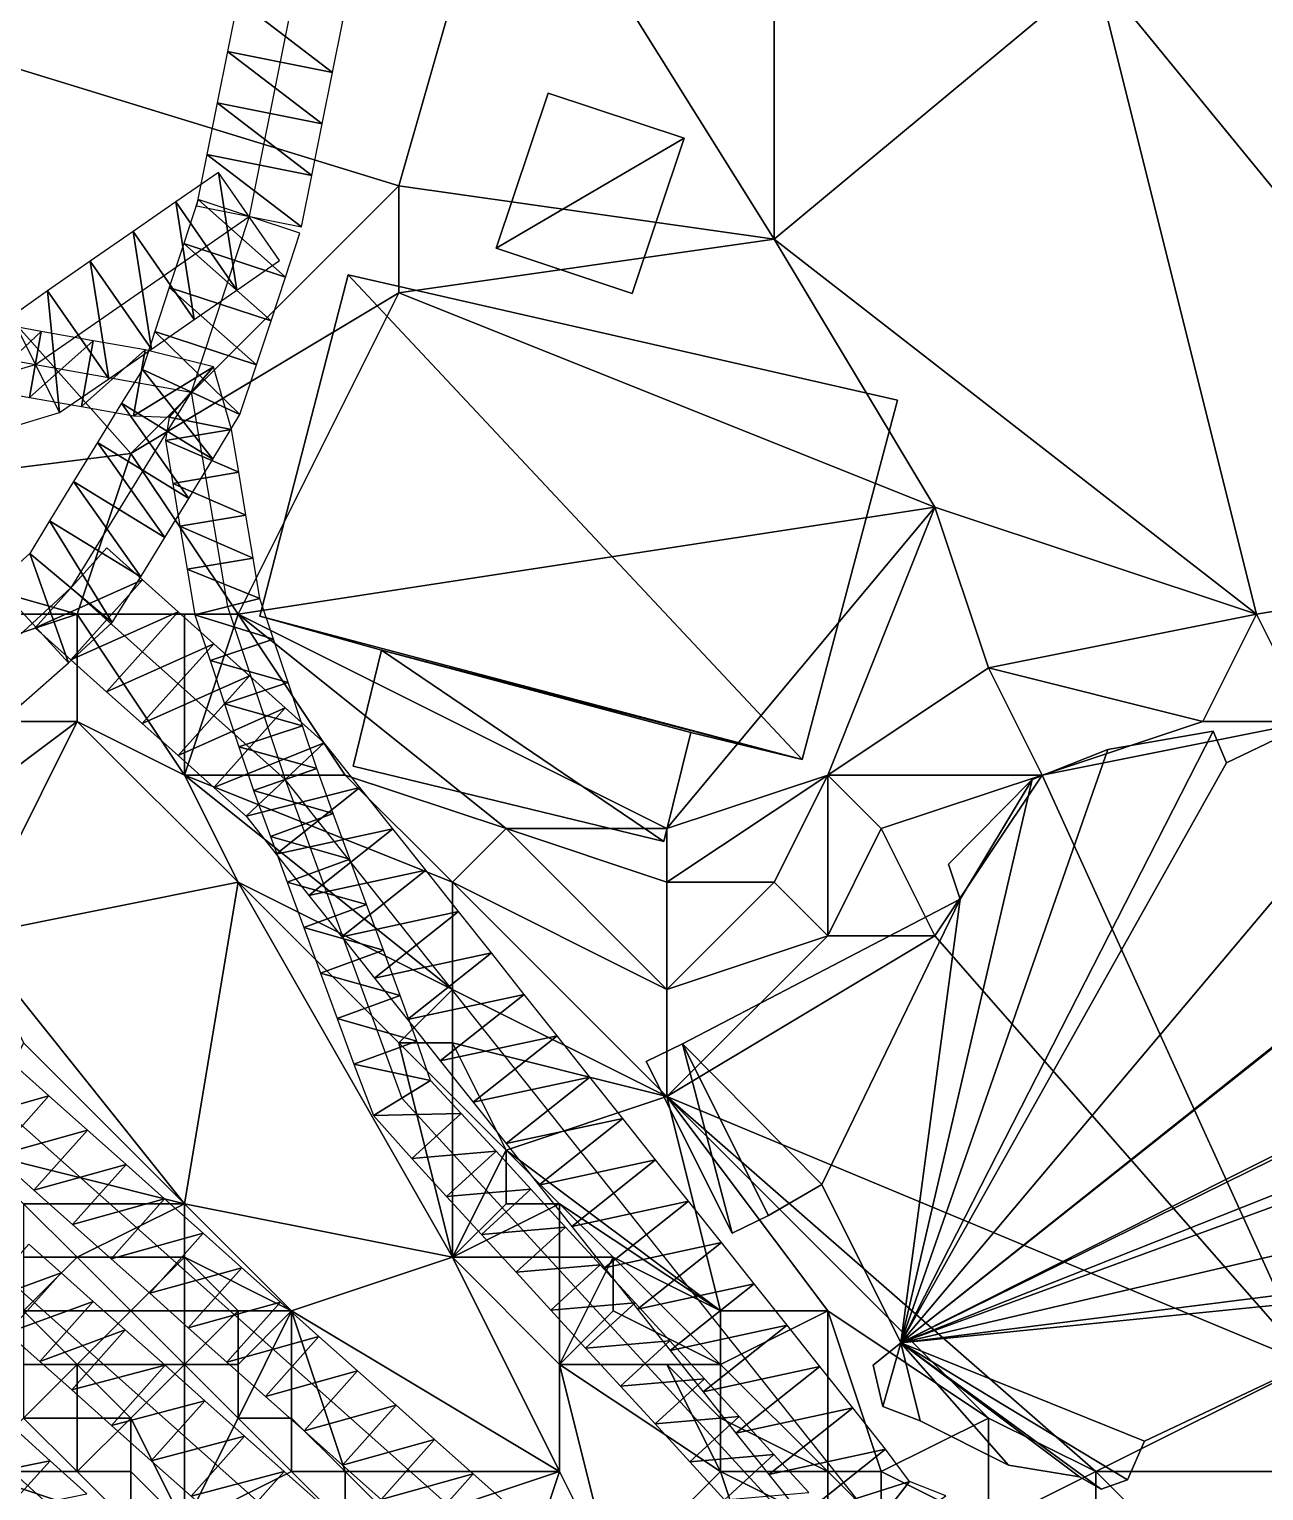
# Model space of a CAD drawing. Header units: metres. Extents: x -1103 to 901, y -902 to 905.
# Drawn here: x 450.2 to 496.3, y 91.3 to 145.8 of the extents above; entities that cross this region are included whole.
import ezdxf

# ---------------------------------------------------------------- set-up
doc = ezdxf.new("R2010")
doc.units = ezdxf.units.M
for name, color, linetype in [('OSM_BUILDING_FOOTPRINTS', 7, 'CONTINUOUS'), ('OSM_BUILDING_ROOFS', 1, 'CONTINUOUS'), ('OSM_BUILDING_WALLS', 8, 'CONTINUOUS'), ('OSM_PATH_AXES', 30, 'CONTINUOUS'), ('OSM_PATH_SURFACE', 30, 'CONTINUOUS'), ('OSM_ROAD_AXES', 2, 'CONTINUOUS'), ('OSM_ROAD_SURFACE', 9, 'CONTINUOUS'), ('OSM_TERRAIN', 3, 'CONTINUOUS'), ('OSM_WATER_SURFACE', 5, 'CONTINUOUS')]:
    doc.layers.add(name, color=color, linetype=linetype)

msp = doc.modelspace()

# ---------------------------------------------------------------- linework, layer by layer
at = {"layer": 'OSM_BUILDING_FOOTPRINTS'}
for points in [[(469.574, 143.455, 14.957), (474.648, 141.774, 14.957), (472.702, 135.979, 14.957), (467.629, 137.671, 14.957), (469.574, 143.455, 14.957)], [(482.607, 131.998, 13.656), (479.047, 118.583, 13.656), (474.891, 119.59, 13.656), (473.885, 115.52, 13.656), (462.29, 118.329, 13.656), (463.351, 122.664, 13.656), (458.819, 123.936, 13.656), (462.113, 136.676, 13.656), (482.607, 131.998, 13.656)]]:
    msp.add_polyline3d(points, close=True, dxfattribs=at)
msp.add_polyline3d([(504.15, 98.953, 11.289), (491.825, 93.137, 11.289), (491.184, 91.688, 11.289), (490.2, 91.345, 11.289), (489.393, 91.81, 11.289), (486.751, 92.241, 11.289), (483.446, 93.889, 11.289), (482.054, 94.431, 11.289), (481.7, 95.968, 11.289), (482.728, 96.808, 11.289), (479.788, 102.714, 11.289), (477.787, 101.564, 11.289), (476.438, 100.9, 11.289), (473.233, 107.303, 11.289), (474.581, 107.967, 11.289), (474.581, 107.967, 11.289), (484.95, 113.364, 11.289), (484.508, 114.668, 11.289), (487.636, 117.831, 11.289), (490.455, 118.948, 11.289), (494.39, 119.634, 11.289), (494.887, 118.451, 11.289), (505.057, 123.339, 11.289)], dxfattribs=at)
at = {"layer": 'OSM_BUILDING_ROOFS'}
for points in [[(474.648, 141.774, 24.957), (469.574, 143.455, 24.957), (467.629, 137.671, 24.957)], [(474.648, 141.774, 24.957), (467.629, 137.671, 24.957), (472.702, 135.979, 24.957)], [(479.047, 118.583, 23.656), (462.113, 136.676, 23.656), (458.819, 123.936, 23.656)], [(479.047, 118.583, 23.656), (482.607, 131.998, 23.656), (462.113, 136.676, 23.656)], [(479.047, 118.583, 23.656), (458.819, 123.936, 23.656), (463.351, 122.664, 23.656)], [(482.728, 96.808, 21.289), (508.273, 117.145, 21.289), (505.057, 123.339, 21.289)], [(482.728, 96.808, 21.289), (505.057, 123.339, 21.289), (494.887, 118.451, 21.289)], [(463.351, 122.664, 23.656), (462.29, 118.329, 23.656), (473.885, 115.52, 23.656)], [(463.351, 122.664, 23.656), (473.885, 115.52, 23.656), (474.891, 119.59, 23.656)], [(463.351, 122.664, 23.656), (474.891, 119.59, 23.656), (479.047, 118.583, 23.656)], [(482.728, 96.808, 21.289), (494.887, 118.451, 21.289), (494.39, 119.634, 21.289)], [(482.728, 96.808, 21.289), (494.39, 119.634, 21.289), (490.455, 118.948, 21.289)], [(482.728, 96.808, 21.289), (490.455, 118.948, 21.289), (487.636, 117.831, 21.289)], [(484.95, 113.364, 21.289), (482.728, 96.808, 21.289), (487.636, 117.831, 21.289)], [(487.636, 117.831, 21.289), (484.508, 114.668, 21.289), (484.95, 113.364, 21.289)], [(482.728, 96.808, 21.289), (507.831, 116.714, 21.289), (508.273, 117.145, 21.289)], [(482.728, 96.808, 21.289), (510.749, 110.886, 21.289), (507.831, 116.714, 21.289)], [(484.95, 113.364, 21.289), (474.581, 107.967, 21.289), (479.788, 102.714, 21.289)], [(484.95, 113.364, 21.289), (479.788, 102.714, 21.289), (482.728, 96.808, 21.289)], [(482.728, 96.808, 21.289), (510.395, 110.444, 21.289), (510.749, 110.886, 21.289)], [(482.728, 96.808, 21.289), (511.435, 108.199, 21.289), (510.395, 110.444, 21.289)], [(482.728, 96.808, 21.289), (506.427, 105.478, 21.289), (511.435, 108.199, 21.289)], [(474.581, 107.967, 21.289), (473.233, 107.303, 21.289), (476.438, 100.9, 21.289)], [(474.581, 107.967, 21.289), (476.438, 100.9, 21.289), (477.787, 101.564, 21.289)], [(474.581, 107.967, 21.289), (477.787, 101.564, 21.289), (479.788, 102.714, 21.289)], [(482.728, 96.808, 21.289), (506.958, 102.47, 21.289), (506.427, 105.478, 21.289)], [(482.728, 96.808, 21.289), (505.211, 99.639, 21.289), (506.958, 102.47, 21.289)], [(482.728, 96.808, 21.289), (504.15, 98.953, 21.289), (505.211, 99.639, 21.289)], [(482.728, 96.808, 21.289), (491.825, 93.137, 21.289), (504.15, 98.953, 21.289)], [(482.728, 96.808, 21.289), (481.7, 95.968, 21.289), (482.054, 94.431, 21.289)], [(482.728, 96.808, 21.289), (482.054, 94.431, 21.289), (483.446, 93.889, 21.289)], [(482.728, 96.808, 21.289), (483.446, 93.889, 21.289), (486.751, 92.241, 21.289)], [(482.728, 96.808, 21.289), (486.751, 92.241, 21.289), (489.393, 91.81, 21.289)], [(482.728, 96.808, 21.289), (489.393, 91.81, 21.289), (490.2, 91.345, 21.289)], [(482.728, 96.808, 21.289), (490.2, 91.345, 21.289), (491.184, 91.688, 21.289)], [(482.728, 96.808, 21.289), (491.184, 91.688, 21.289), (491.825, 93.137, 21.289)]]:
    msp.add_3dface(points, dxfattribs=at)
at = {"layer": 'OSM_BUILDING_WALLS'}
for points in [[(469.574, 143.455, 14.957), (467.629, 137.671, 14.957), (467.629, 137.671, 24.957)], [(469.574, 143.455, 14.957), (467.629, 137.671, 24.957), (469.574, 143.455, 24.957)], [(474.648, 141.774, 14.957), (469.574, 143.455, 14.957), (469.574, 143.455, 24.957)], [(474.648, 141.774, 14.957), (469.574, 143.455, 24.957), (474.648, 141.774, 24.957)], [(472.702, 135.979, 14.957), (474.648, 141.774, 14.957), (474.648, 141.774, 24.957)], [(472.702, 135.979, 14.957), (474.648, 141.774, 24.957), (472.702, 135.979, 24.957)], [(467.629, 137.671, 14.957), (472.702, 135.979, 14.957), (472.702, 135.979, 24.957)], [(467.629, 137.671, 14.957), (472.702, 135.979, 24.957), (467.629, 137.671, 24.957)], [(462.113, 136.676, 13.656), (458.819, 123.936, 13.656), (458.819, 123.936, 23.656)], [(462.113, 136.676, 13.656), (458.819, 123.936, 23.656), (462.113, 136.676, 23.656)], [(482.607, 131.998, 13.656), (462.113, 136.676, 13.656), (462.113, 136.676, 23.656)], [(482.607, 131.998, 13.656), (462.113, 136.676, 23.656), (482.607, 131.998, 23.656)], [(479.047, 118.583, 13.656), (482.607, 131.998, 13.656), (482.607, 131.998, 23.656)], [(479.047, 118.583, 13.656), (482.607, 131.998, 23.656), (479.047, 118.583, 23.656)], [(458.819, 123.936, 13.656), (463.351, 122.664, 13.656), (463.351, 122.664, 23.656)], [(458.819, 123.936, 13.656), (463.351, 122.664, 23.656), (458.819, 123.936, 23.656)], [(505.057, 123.339, 11.289), (494.887, 118.451, 11.289), (494.887, 118.451, 21.289)], [(505.057, 123.339, 11.289), (494.887, 118.451, 21.289), (505.057, 123.339, 21.289)], [(463.351, 122.664, 13.656), (462.29, 118.329, 13.656), (462.29, 118.329, 23.656)], [(463.351, 122.664, 13.656), (462.29, 118.329, 23.656), (463.351, 122.664, 23.656)], [(473.885, 115.52, 13.656), (474.891, 119.59, 13.656), (474.891, 119.59, 23.656)], [(473.885, 115.52, 13.656), (474.891, 119.59, 23.656), (473.885, 115.52, 23.656)], [(474.891, 119.59, 13.656), (479.047, 118.583, 13.656), (479.047, 118.583, 23.656)], [(474.891, 119.59, 13.656), (479.047, 118.583, 23.656), (474.891, 119.59, 23.656)], [(494.39, 119.634, 11.289), (490.455, 118.948, 11.289), (490.455, 118.948, 21.289)], [(494.39, 119.634, 11.289), (490.455, 118.948, 21.289), (494.39, 119.634, 21.289)], [(494.887, 118.451, 11.289), (494.39, 119.634, 11.289), (494.39, 119.634, 21.289)], [(494.887, 118.451, 11.289), (494.39, 119.634, 21.289), (494.887, 118.451, 21.289)], [(490.455, 118.948, 11.289), (487.636, 117.831, 11.289), (487.636, 117.831, 21.289)], [(490.455, 118.948, 11.289), (487.636, 117.831, 21.289), (490.455, 118.948, 21.289)], [(462.29, 118.329, 13.656), (473.885, 115.52, 13.656), (473.885, 115.52, 23.656)], [(462.29, 118.329, 13.656), (473.885, 115.52, 23.656), (462.29, 118.329, 23.656)], [(487.636, 117.831, 11.289), (484.508, 114.668, 11.289), (484.508, 114.668, 21.289)], [(487.636, 117.831, 11.289), (484.508, 114.668, 21.289), (487.636, 117.831, 21.289)], [(484.508, 114.668, 11.289), (484.95, 113.364, 11.289), (484.95, 113.364, 21.289)], [(484.508, 114.668, 11.289), (484.95, 113.364, 21.289), (484.508, 114.668, 21.289)], [(484.95, 113.364, 11.289), (474.581, 107.967, 11.289), (474.581, 107.967, 21.289)], [(484.95, 113.364, 11.289), (474.581, 107.967, 21.289), (484.95, 113.364, 21.289)], [(474.581, 107.967, 11.289), (473.233, 107.303, 11.289), (473.233, 107.303, 21.289)], [(474.581, 107.967, 11.289), (473.233, 107.303, 21.289), (474.581, 107.967, 21.289)], [(473.233, 107.303, 11.289), (476.438, 100.9, 11.289), (476.438, 100.9, 21.289)], [(473.233, 107.303, 11.289), (476.438, 100.9, 21.289), (473.233, 107.303, 21.289)], [(477.787, 101.564, 11.289), (479.788, 102.714, 11.289), (479.788, 102.714, 21.289)], [(477.787, 101.564, 11.289), (479.788, 102.714, 21.289), (477.787, 101.564, 21.289)], [(479.788, 102.714, 11.289), (482.728, 96.808, 11.289), (482.728, 96.808, 21.289)], [(479.788, 102.714, 11.289), (482.728, 96.808, 21.289), (479.788, 102.714, 21.289)], [(476.438, 100.9, 11.289), (477.787, 101.564, 11.289), (477.787, 101.564, 21.289)], [(476.438, 100.9, 11.289), (477.787, 101.564, 21.289), (476.438, 100.9, 21.289)], [(491.825, 93.137, 11.289), (504.15, 98.953, 11.289), (504.15, 98.953, 21.289)], [(491.825, 93.137, 11.289), (504.15, 98.953, 21.289), (491.825, 93.137, 21.289)], [(482.728, 96.808, 11.289), (481.7, 95.968, 11.289), (481.7, 95.968, 21.289)], [(482.728, 96.808, 11.289), (481.7, 95.968, 21.289), (482.728, 96.808, 21.289)], [(481.7, 95.968, 11.289), (482.054, 94.431, 11.289), (482.054, 94.431, 21.289)], [(481.7, 95.968, 11.289), (482.054, 94.431, 21.289), (481.7, 95.968, 21.289)], [(482.054, 94.431, 11.289), (483.446, 93.889, 11.289), (483.446, 93.889, 21.289)], [(482.054, 94.431, 11.289), (483.446, 93.889, 21.289), (482.054, 94.431, 21.289)], [(483.446, 93.889, 11.289), (486.751, 92.241, 11.289), (486.751, 92.241, 21.289)], [(483.446, 93.889, 11.289), (486.751, 92.241, 21.289), (483.446, 93.889, 21.289)], [(491.184, 91.688, 11.289), (491.825, 93.137, 11.289), (491.825, 93.137, 21.289)], [(491.184, 91.688, 11.289), (491.825, 93.137, 21.289), (491.184, 91.688, 21.289)], [(486.751, 92.241, 11.289), (489.393, 91.81, 11.289), (489.393, 91.81, 21.289)], [(486.751, 92.241, 11.289), (489.393, 91.81, 21.289), (486.751, 92.241, 21.289)], [(489.393, 91.81, 11.289), (490.2, 91.345, 11.289), (490.2, 91.345, 21.289)], [(489.393, 91.81, 11.289), (490.2, 91.345, 21.289), (489.393, 91.81, 21.289)], [(490.2, 91.345, 11.289), (491.184, 91.688, 11.289), (491.184, 91.688, 21.289)], [(490.2, 91.345, 11.289), (491.184, 91.688, 21.289), (490.2, 91.345, 21.289)]]:
    msp.add_3dface(points, dxfattribs=at)
at = {"layer": 'OSM_PATH_AXES'}
for points in [[(127.826, 210.906, 16.029), (196.458, 197.69, 10.186), (236.064, 190.446, 11.754), (275.194, 178.602, 14.999), (341.749, 159.447, 17.343), (437.552, 135.659, 16.351), (450.44, 133.325, 16.804), (456.254, 132.297, 16.859), (457.603, 124.29, 16.486), (459.758, 117.832, 15.625), (464.113, 105.943, 14.013), (483.557, 84.721, 11.881), (528.866, 43.072, 8.921), (572.273, 5.394, 9.598), (605.522, -30.471, 8.562)], [(511.091, 33.816, 6.727), (492.123, 51.4, 7.801), (472.459, 69.67, 9.647), (454.242, 87.773, 10.512), (441.973, 98.888, 11.307), (430.112, 107.724, 12.755), (415.289, 117.146, 13.692), (394.53, 126.126, 13.867), (368.432, 133.492, 13.798), (339.825, 141.443, 15.191), (315.739, 147.327, 15.371), (280.754, 155.577, 14.515), (248.577, 163.971, 13.571), (222.059, 170.828, 9.573), (205.235, 175.097, 8.464), (188.179, 179.288, 8.955), (143.257, 186.653, 12.843), (122.354, 186.952, 13.89)]]:
    msp.add_polyline3d(points, dxfattribs=at)
at = {"layer": 'OSM_PATH_SURFACE'}
for points in [[(448.376, 132.429, 16.762), (450.66, 134.556, 16.915), (448.822, 134.889, 16.875)], [(448.376, 132.429, 16.762), (450.22, 132.095, 16.827), (450.66, 134.556, 16.915)], [(450.22, 132.095, 16.827), (452.596, 134.213, 16.926), (450.66, 134.556, 16.915)], [(450.22, 132.095, 16.827), (452.161, 131.752, 16.896), (452.596, 134.213, 16.926)], [(452.161, 131.752, 16.896), (454.534, 133.871, 16.937), (452.596, 134.213, 16.926)], [(452.161, 131.752, 16.896), (454.099, 131.409, 16.917), (454.534, 133.871, 16.937)], [(454.099, 131.409, 16.917), (457.081, 133.235, 16.951), (454.534, 133.871, 16.937)], [(454.099, 131.409, 16.917), (455.428, 131.359, 16.921), (457.081, 133.235, 16.951)], [(455.428, 131.359, 16.921), (457.757, 130.903, 16.781), (457.081, 133.235, 16.951)], [(455.428, 131.359, 16.921), (455.292, 130.488, 16.869), (457.757, 130.903, 16.781)], [(455.292, 130.488, 16.869), (458.026, 129.302, 16.72), (457.757, 130.903, 16.781)], [(455.292, 130.488, 16.869), (455.561, 128.886, 16.808), (458.026, 129.302, 16.72)], [(455.561, 128.886, 16.808), (458.296, 127.7, 16.659), (458.026, 129.302, 16.72)], [(455.561, 128.886, 16.808), (455.831, 127.285, 16.748), (458.296, 127.7, 16.659)], [(455.831, 127.285, 16.748), (458.566, 126.099, 16.599), (458.296, 127.7, 16.659)], [(455.831, 127.285, 16.748), (456.101, 125.684, 16.627), (458.566, 126.099, 16.599)], [(456.101, 125.684, 16.627), (458.815, 124.595, 16.565), (458.566, 126.099, 16.599)], [(456.101, 125.684, 16.627), (456.391, 123.985, 16.21), (458.815, 124.595, 16.565)], [(456.391, 123.985, 16.21), (459.328, 123.071, 16.55), (458.815, 124.595, 16.565)], [(456.391, 123.985, 16.21), (456.956, 122.28, 16.274), (459.328, 123.071, 16.55)], [(456.956, 122.28, 16.274), (459.866, 121.457, 16.188), (459.328, 123.071, 16.55)], [(456.956, 122.28, 16.274), (457.495, 120.665, 16.171), (459.866, 121.457, 16.188)], [(457.495, 120.665, 16.171), (460.405, 119.842, 15.905), (459.866, 121.457, 16.188)], [(457.495, 120.665, 16.171), (458.034, 119.05, 15.939), (460.405, 119.842, 15.905)], [(458.034, 119.05, 15.939), (460.938, 118.245, 15.676), (460.405, 119.842, 15.905)], [(458.034, 119.05, 15.939), (458.579, 117.418, 15.754), (460.938, 118.245, 15.676)], [(458.579, 117.418, 15.754), (461.554, 116.563, 15.55), (460.938, 118.245, 15.676)], [(458.579, 117.418, 15.754), (459.207, 115.703, 15.536), (461.554, 116.563, 15.55)], [(459.207, 115.703, 15.536), (462.176, 114.865, 15.372), (461.554, 116.563, 15.55)], [(459.207, 115.703, 15.536), (459.829, 114.005, 15.218), (462.176, 114.865, 15.372)], [(459.829, 114.005, 15.218), (462.799, 113.167, 15.108), (462.176, 114.865, 15.372)], [(459.829, 114.005, 15.218), (460.451, 112.307, 14.917), (462.799, 113.167, 15.108)], [(460.451, 112.307, 14.917), (463.421, 111.468, 14.81), (462.799, 113.167, 15.108)], [(460.451, 112.307, 14.917), (461.073, 110.608, 14.691), (463.421, 111.468, 14.81)], [(461.073, 110.608, 14.691), (464.043, 109.77, 14.56), (463.421, 111.468, 14.81)], [(461.073, 110.608, 14.691), (461.695, 108.91, 14.491), (464.043, 109.77, 14.56)], [(461.695, 108.91, 14.491), (464.665, 108.071, 14.405), (464.043, 109.77, 14.56)], [(461.695, 108.91, 14.491), (462.318, 107.212, 14.29), (464.665, 108.071, 14.405)], [(462.318, 107.212, 14.29), (465.178, 106.599, 14.1), (464.665, 108.071, 14.405)], [(462.318, 107.212, 14.29), (463.049, 105.287, 14.063), (465.178, 106.599, 14.1)], [(463.049, 105.287, 14.063), (466.331, 105.373, 14.004), (465.178, 106.599, 14.1)], [(463.049, 105.287, 14.063), (464.488, 103.684, 13.843), (466.331, 105.373, 14.004)], [(464.488, 103.684, 13.843), (467.628, 103.958, 14.163), (466.331, 105.373, 14.004)], [(464.488, 103.684, 13.843), (465.784, 102.269, 13.638), (467.628, 103.958, 14.163)], [(465.784, 102.269, 13.638), (468.924, 102.543, 13.99), (467.628, 103.958, 14.163)], [(465.784, 102.269, 13.638), (467.08, 100.854, 13.536), (468.924, 102.543, 13.99)], [(467.08, 100.854, 13.536), (470.22, 101.128, 13.827), (468.924, 102.543, 13.99)], [(467.08, 100.854, 13.536), (468.377, 99.439, 13.349), (470.22, 101.128, 13.827)], [(468.377, 99.439, 13.349), (471.516, 99.713, 13.693), (470.22, 101.128, 13.827)], [(468.377, 99.439, 13.349), (469.673, 98.025, 13.201), (471.516, 99.713, 13.693)], [(469.673, 98.025, 13.201), (472.812, 98.299, 13.422), (471.516, 99.713, 13.693)], [(469.673, 98.025, 13.201), (470.969, 96.61, 13.052), (472.812, 98.299, 13.422)], [(470.969, 96.61, 13.052), (474.109, 96.884, 13.256), (472.812, 98.299, 13.422)], [(470.969, 96.61, 13.052), (472.265, 95.195, 12.905), (474.109, 96.884, 13.256)], [(472.265, 95.195, 12.905), (475.405, 95.469, 13.059), (474.109, 96.884, 13.256)], [(472.265, 95.195, 12.905), (473.562, 93.78, 12.792), (475.405, 95.469, 13.059)], [(473.562, 93.78, 12.792), (476.701, 94.054, 12.851), (475.405, 95.469, 13.059)], [(473.562, 93.78, 12.792), (474.858, 92.365, 12.626), (476.701, 94.054, 12.851)], [(474.858, 92.365, 12.626), (477.997, 92.639, 12.767), (476.701, 94.054, 12.851)], [(450.992, 92.405, 10.764), (449.628, 93.639, 10.841), (447.95, 91.787, 10.751)], [(450.992, 92.405, 10.764), (447.95, 91.787, 10.751), (449.313, 90.552, 10.72)], [(452.355, 91.17, 10.7), (450.992, 92.405, 10.764), (449.313, 90.552, 10.72)], [(474.858, 92.365, 12.626), (476.154, 90.95, 12.492), (477.997, 92.639, 12.767)], [(476.154, 90.95, 12.492), (479.294, 91.224, 12.604), (477.997, 92.639, 12.767)]]:
    msp.add_3dface(points, dxfattribs=at)
at = {"layer": 'OSM_ROAD_AXES'}
for points in [[(488.743, 252.397, 13.589), (485.017, 246.702, 14.032), (481.978, 240.951, 14.136), (479.037, 233.11, 14.324), (476.638, 225.27, 14.648), (474.417, 215.925, 14.988), (469.962, 196.483, 15.008), (458.41, 138.855, 16.919)], [(114.075, 197.646, 15.56), (161.506, 194.251, 12.963), (196.492, 187.483, 9.365), (231.178, 179.531, 11.004), (286.624, 165.099, 14.96), (324.273, 155.82, 16.359), (368.598, 143.887, 14.654), (401.804, 135.493, 14.449), (418.705, 127.099, 14.868), (434.423, 118.263, 14.428), (448.506, 106.187, 13.141), (483.048, 75.409, 10.878), (513.578, 48.016, 8.62), (538.482, 24.305, 7.633), (556.721, 5.018, 7.979), (575.843, -14.269, 9.288), (585.537, -24.753, 9.553)], [(508.549, 46.213, 8.047), (487.635, 65.213, 9.648), (467.628, 82.963, 10.817), (452.794, 96.167, 11.649), (446.803, 101.509, 12.091), (425.448, 117.345, 14.035), (395.879, 131.921, 14.143), (375.452, 137.373, 14.133), (314.977, 153, 15.7), (267.014, 164.712, 14.81), (232.472, 174.212, 11.128), (204.682, 181.279, 8.892), (189.561, 185.238, 9.411), (153.614, 190.966, 13.006), (140.129, 192.249, 14.001), (99.285, 192.946, 15.816)], [(458.41, 138.855, 16.919), (456.254, 132.297, 16.859), (451.767, 124.987, 16.333), (448.87, 122.333, 15.947), (444.88, 121.304, 15.676), (440.646, 121.824, 15.399), (435.462, 124.987, 15.476), (427.084, 131.39, 15.558)], [(427.084, 131.39, 15.558), (436.634, 131.456, 16.145), (443.244, 131.689, 16.437), (446.063, 132.054, 16.57), (450.44, 133.325, 16.804), (458.41, 138.855, 16.919)], [(630.362, 98.466, 12.058), (616.887, 93.135, 12.044), (610.376, 87.672, 12.002), (582.996, 48.955, 11.811), (565.752, 31.548, 10.65), (560.534, 31.405, 10.368), (554.024, 33.992, 10.116), (498.899, 83.858, 12.588), (490.72, 86.103, 12.413), (481.821, 90.051, 12.59), (459.758, 117.832, 15.625), (451.767, 124.987, 16.333)]]:
    msp.add_polyline3d(points, dxfattribs=at)
at = {"layer": 'OSM_ROAD_SURFACE'}
for points in [[(457.989, 146.932, 16.852), (457.604, 145.011, 16.904), (461.526, 144.224, 16.912)], [(457.989, 146.932, 16.852), (461.526, 144.224, 16.912), (461.911, 146.145, 16.86)], [(457.604, 145.011, 16.904), (457.219, 143.09, 16.956), (461.141, 142.304, 16.965)], [(457.604, 145.011, 16.904), (461.141, 142.304, 16.965), (461.526, 144.224, 16.912)], [(457.219, 143.09, 16.956), (456.834, 141.169, 16.974), (460.756, 140.383, 16.996)], [(457.219, 143.09, 16.956), (460.756, 140.383, 16.996), (461.141, 142.304, 16.965)], [(456.834, 141.169, 16.974), (456.449, 139.248, 16.958), (460.371, 138.462, 16.98)], [(456.834, 141.169, 16.974), (460.371, 138.462, 16.98), (460.756, 140.383, 16.996)], [(457.956, 136.106, 16.947), (457.27, 140.498, 16.972), (455.676, 139.392, 16.954)], [(457.956, 136.106, 16.947), (459.55, 137.212, 16.966), (457.27, 140.498, 16.972)], [(456.362, 135, 16.928), (455.676, 139.392, 16.954), (454.082, 138.286, 16.935)], [(456.362, 135, 16.928), (457.956, 136.106, 16.947), (455.676, 139.392, 16.954)], [(456.51, 139.479, 16.96), (455.971, 137.84, 16.945), (459.771, 136.591, 16.963)], [(456.51, 139.479, 16.96), (459.771, 136.591, 16.963), (460.31, 138.23, 16.978)], [(454.768, 133.894, 16.909), (454.082, 138.286, 16.935), (452.488, 137.18, 16.916)], [(454.768, 133.894, 16.909), (456.362, 135, 16.928), (454.082, 138.286, 16.935)], [(455.971, 137.84, 16.945), (455.432, 136.2, 16.93), (459.232, 134.951, 16.924)], [(455.971, 137.84, 16.945), (459.232, 134.951, 16.924), (459.771, 136.591, 16.963)], [(453.174, 132.788, 16.89), (452.488, 137.18, 16.916), (450.894, 136.074, 16.897)], [(453.174, 132.788, 16.89), (454.768, 133.894, 16.909), (452.488, 137.18, 16.916)], [(451.336, 131.537, 16.823), (450.894, 136.074, 16.897), (449.544, 135.113, 16.881)], [(451.336, 131.537, 16.823), (453.174, 132.788, 16.89), (450.894, 136.074, 16.897)], [(455.432, 136.2, 16.93), (454.893, 134.561, 16.915), (458.693, 133.312, 16.817)], [(455.432, 136.2, 16.93), (458.693, 133.312, 16.817), (459.232, 134.951, 16.924)], [(449.539, 130.981, 16.726), (451.336, 131.537, 16.823), (449.544, 135.113, 16.881)], [(454.893, 134.561, 16.915), (454.44, 133.137, 16.902), (458.069, 131.456, 16.755)], [(454.893, 134.561, 16.915), (458.069, 131.456, 16.755), (458.693, 133.312, 16.817)], [(454.44, 133.137, 16.902), (453.652, 131.881, 16.888), (457.061, 129.788, 16.745)], [(454.44, 133.137, 16.902), (457.061, 129.788, 16.745), (458.069, 131.456, 16.755)], [(453.652, 131.881, 16.888), (452.755, 130.419, 16.84), (456.164, 128.326, 16.736)], [(453.652, 131.881, 16.888), (456.164, 128.326, 16.736), (457.061, 129.788, 16.745)], [(452.755, 130.419, 16.84), (451.857, 128.957, 16.713), (455.266, 126.864, 16.664)], [(452.755, 130.419, 16.84), (455.266, 126.864, 16.664), (456.164, 128.326, 16.736)], [(451.857, 128.957, 16.713), (450.96, 127.495, 16.559), (454.369, 125.402, 16.511)], [(451.857, 128.957, 16.713), (454.369, 125.402, 16.511), (455.266, 126.864, 16.664)], [(450.96, 127.495, 16.559), (450.236, 126.274, 16.433), (453.297, 123.7, 16.231)], [(450.96, 127.495, 16.559), (453.297, 123.7, 16.231), (454.369, 125.402, 16.511)], [(450.236, 126.274, 16.433), (448.967, 125.134, 16.292), (451.67, 122.185, 16.084)], [(450.236, 126.274, 16.433), (451.67, 122.185, 16.084), (453.297, 123.7, 16.231)], [(454.433, 125.284, 16.504), (453.101, 126.477, 16.554), (450.432, 123.497, 16.189)], [(448.967, 125.134, 16.292), (449.901, 120.619, 15.833), (451.67, 122.185, 16.084)], [(454.433, 125.284, 16.504), (450.432, 123.497, 16.189), (451.764, 122.304, 16.101)], [(455.765, 124.092, 16.454), (454.433, 125.284, 16.504), (451.764, 122.304, 16.101)], [(455.765, 124.092, 16.454), (451.764, 122.304, 16.101), (453.096, 121.112, 16.049)], [(457.097, 122.899, 16.295), (455.765, 124.092, 16.454), (453.096, 121.112, 16.049)], [(457.097, 122.899, 16.295), (453.096, 121.112, 16.049), (454.428, 119.919, 16.005)], [(458.429, 121.707, 16.218), (457.097, 122.899, 16.295), (454.428, 119.919, 16.005)], [(458.429, 121.707, 16.218), (454.428, 119.919, 16.005), (455.76, 118.727, 15.931)], [(459.76, 120.514, 15.994), (458.429, 121.707, 16.218), (455.76, 118.727, 15.931)], [(459.76, 120.514, 15.994), (455.76, 118.727, 15.931), (457.092, 117.534, 15.809)], [(461.219, 119.197, 15.754), (459.76, 120.514, 15.994), (457.092, 117.534, 15.809)], [(461.219, 119.197, 15.754), (457.092, 117.534, 15.809), (458.297, 116.466, 15.633)], [(462.55, 117.532, 15.531), (461.219, 119.197, 15.754), (458.297, 116.466, 15.633)], [(462.55, 117.532, 15.531), (458.297, 116.466, 15.633), (459.418, 115.044, 15.391)], [(463.776, 115.989, 15.371), (462.55, 117.532, 15.531), (459.418, 115.044, 15.391)], [(463.776, 115.989, 15.371), (459.418, 115.044, 15.391), (460.644, 113.501, 15.111)], [(465.002, 114.445, 15.238), (463.776, 115.989, 15.371), (460.644, 113.501, 15.111)], [(465.002, 114.445, 15.238), (460.644, 113.501, 15.111), (461.869, 111.958, 14.837)], [(466.227, 112.902, 15.006), (465.002, 114.445, 15.238), (461.869, 111.958, 14.837)], [(466.227, 112.902, 15.006), (461.869, 111.958, 14.837), (463.095, 110.414, 14.621)], [(467.453, 111.359, 14.819), (466.227, 112.902, 15.006), (463.095, 110.414, 14.621)], [(467.453, 111.359, 14.819), (463.095, 110.414, 14.621), (464.321, 108.871, 14.404)], [(468.679, 109.815, 14.633), (467.453, 111.359, 14.819), (464.321, 108.871, 14.404)], [(468.679, 109.815, 14.633), (464.321, 108.871, 14.404), (465.547, 107.328, 14.295)], [(469.905, 108.272, 14.446), (468.679, 109.815, 14.633), (465.547, 107.328, 14.295)], [(469.905, 108.272, 14.446), (465.547, 107.328, 14.295), (466.772, 105.784, 14.228)], [(471.13, 106.729, 14.366), (469.905, 108.272, 14.446), (466.772, 105.784, 14.228)], [(447.518, 105.057, 13.137), (450.943, 106.024, 13.105), (449.493, 107.316, 13.246)], [(471.13, 106.729, 14.366), (466.772, 105.784, 14.228), (467.998, 104.241, 14.241)], [(472.356, 105.185, 14.219), (471.13, 106.729, 14.366), (467.998, 104.241, 14.241)], [(447.518, 105.057, 13.137), (448.947, 103.784, 12.993), (450.943, 106.024, 13.105)], [(448.947, 103.784, 12.993), (452.382, 104.742, 12.967), (450.943, 106.024, 13.105)], [(472.356, 105.185, 14.219), (467.998, 104.241, 14.241), (469.224, 102.698, 14.082)], [(473.582, 103.642, 14.018), (472.356, 105.185, 14.219), (469.224, 102.698, 14.082)], [(448.947, 103.784, 12.993), (450.386, 102.502, 12.849), (452.382, 104.742, 12.967)], [(450.386, 102.502, 12.849), (453.821, 103.459, 12.828), (452.382, 104.742, 12.967)], [(450.386, 102.502, 12.849), (451.826, 101.219, 12.709), (453.821, 103.459, 12.828)], [(451.826, 101.219, 12.709), (455.261, 102.177, 12.69), (453.821, 103.459, 12.828)], [(473.582, 103.642, 14.018), (469.224, 102.698, 14.082), (470.449, 101.154, 13.852)], [(474.807, 102.099, 13.817), (473.582, 103.642, 14.018), (470.449, 101.154, 13.852)], [(451.826, 101.219, 12.709), (453.265, 99.937, 12.564), (455.261, 102.177, 12.69)], [(453.265, 99.937, 12.564), (456.7, 100.895, 12.567), (455.261, 102.177, 12.69)], [(474.807, 102.099, 13.817), (470.449, 101.154, 13.852), (471.675, 99.611, 13.685)], [(476.033, 100.555, 13.683), (474.807, 102.099, 13.817), (471.675, 99.611, 13.685)], [(451.396, 99.423, 12.394), (450.198, 100.492, 12.247), (448.201, 98.252, 11.948)], [(453.265, 99.937, 12.564), (454.704, 98.655, 12.064), (456.7, 100.895, 12.567)], [(454.704, 98.655, 12.064), (458.139, 99.612, 12.44), (456.7, 100.895, 12.567)], [(476.033, 100.555, 13.683), (471.675, 99.611, 13.685), (472.901, 98.067, 13.332)], [(477.259, 99.012, 13.566), (476.033, 100.555, 13.683), (472.901, 98.067, 13.332)], [(451.396, 99.423, 12.394), (448.201, 98.252, 11.948), (449.4, 97.184, 11.603)], [(452.594, 98.355, 11.971), (451.396, 99.423, 12.394), (449.4, 97.184, 11.603)], [(454.704, 98.655, 12.064), (456.143, 97.372, 12.2), (458.139, 99.612, 12.44)], [(456.143, 97.372, 12.2), (459.578, 98.33, 12.314), (458.139, 99.612, 12.44)], [(477.259, 99.012, 13.566), (472.901, 98.067, 13.332), (474.127, 96.524, 13.225)], [(478.485, 97.468, 13.519), (477.259, 99.012, 13.566), (474.127, 96.524, 13.225)], [(452.594, 98.355, 11.971), (449.4, 97.184, 11.603), (450.598, 96.116, 11.745)], [(453.792, 97.287, 11.761), (452.594, 98.355, 11.971), (450.598, 96.116, 11.745)], [(456.143, 97.372, 12.2), (457.583, 96.09, 12.176), (459.578, 98.33, 12.314)], [(457.583, 96.09, 12.176), (461.018, 97.047, 12.228), (459.578, 98.33, 12.314)], [(453.792, 97.287, 11.761), (450.598, 96.116, 11.745), (451.797, 95.047, 11.562)], [(455.275, 95.967, 11.652), (453.792, 97.287, 11.761), (451.797, 95.047, 11.562)], [(478.485, 97.468, 13.519), (474.127, 96.524, 13.225), (475.352, 94.981, 12.847)], [(479.71, 95.925, 13.354), (478.485, 97.468, 13.519), (475.352, 94.981, 12.847)], [(457.583, 96.09, 12.176), (459.022, 94.807, 11.844), (461.018, 97.047, 12.228)], [(459.022, 94.807, 11.844), (462.457, 95.765, 12.16), (461.018, 97.047, 12.228)], [(455.275, 95.967, 11.652), (451.797, 95.047, 11.562), (453.28, 93.726, 11.465)], [(456.758, 94.647, 11.549), (455.275, 95.967, 11.652), (453.28, 93.726, 11.465)], [(459.022, 94.807, 11.844), (460.461, 93.525, 12.066), (462.457, 95.765, 12.16)], [(460.461, 93.525, 12.066), (463.896, 94.483, 12.091), (462.457, 95.765, 12.16)], [(479.71, 95.925, 13.354), (475.352, 94.981, 12.847), (476.578, 93.437, 12.669)], [(480.936, 94.382, 13.104), (479.71, 95.925, 13.354), (476.578, 93.437, 12.669)], [(456.758, 94.647, 11.549), (453.28, 93.726, 11.465), (454.764, 92.406, 11.462)], [(458.242, 93.326, 11.449), (456.758, 94.647, 11.549), (454.764, 92.406, 11.462)], [(460.461, 93.525, 12.066), (461.9, 92.243, 11.948), (463.896, 94.483, 12.091)], [(461.9, 92.243, 11.948), (465.335, 93.2, 12.023), (463.896, 94.483, 12.091)], [(480.936, 94.382, 13.104), (476.578, 93.437, 12.669), (477.804, 91.894, 12.684)], [(482.162, 92.838, 12.987), (480.936, 94.382, 13.104), (477.804, 91.894, 12.684)], [(458.242, 93.326, 11.449), (454.764, 92.406, 11.462), (456.247, 91.085, 11.334)], [(459.725, 92.006, 11.351), (458.242, 93.326, 11.449), (456.247, 91.085, 11.334)], [(461.9, 92.243, 11.948), (463.34, 90.96, 11.842), (465.335, 93.2, 12.023)], [(463.34, 90.96, 11.842), (466.775, 91.918, 11.951), (465.335, 93.2, 12.023)], [(482.162, 92.838, 12.987), (477.804, 91.894, 12.684), (479.03, 90.351, 12.327)], [(483.048, 91.631, 12.761), (482.162, 92.838, 12.987), (479.03, 90.351, 12.327)], [(459.725, 92.006, 11.351), (456.247, 91.085, 11.334), (457.731, 89.765, 11.242)], [(461.209, 90.685, 11.262), (459.725, 92.006, 11.351), (457.731, 89.765, 11.242)], [(463.34, 90.96, 11.842), (464.779, 89.678, 11.735), (466.775, 91.918, 11.951)], [(464.779, 89.678, 11.735), (468.214, 90.635, 11.846), (466.775, 91.918, 11.951)], [(483.048, 91.631, 12.761), (479.03, 90.351, 12.327), (480.595, 88.471, 12.359)], [(484.412, 91.09, 12.766), (483.048, 91.631, 12.761), (480.595, 88.471, 12.359)]]:
    msp.add_3dface(points, dxfattribs=at)
at = {"layer": 'OSM_TERRAIN'}
for points in [[(464, 140, 16.966), (468, 154, 16.583), (438, 148, 16.839)], [(464, 140, 16.966), (478, 138, 16.917), (468, 154, 16.583)], [(468, 154, 16.583), (478, 138, 16.917), (478, 152, 16.495)], [(478, 138, 16.917), (490, 148, 16.192), (478, 152, 16.495)], [(438, 128, 16.075), (454, 130, 16.827), (438, 148, 16.839)], [(454, 130, 16.827), (464, 140, 16.966), (438, 148, 16.839)], [(496, 124, 15.79), (490, 148, 16.192), (478, 138, 16.917)], [(496, 124, 15.79), (508, 126, 15.254), (490, 148, 16.192)], [(508, 126, 15.254), (516, 146, 15.767), (490, 148, 16.192)], [(464, 136, 16.602), (464, 140, 16.966), (454, 130, 16.827)], [(464, 136, 16.602), (478, 138, 16.917), (464, 140, 16.966)], [(464, 136, 16.602), (484, 128, 16.586), (478, 138, 16.917)], [(484, 128, 16.586), (496, 124, 15.79), (478, 138, 16.917)], [(458, 124, 16.477), (464, 136, 16.602), (454, 130, 16.827)], [(484, 128, 16.586), (464, 136, 16.602), (458, 124, 16.477)], [(438, 128, 16.075), (452, 124, 16.26), (454, 130, 16.827)], [(458, 124, 16.477), (454, 130, 16.827), (452, 124, 16.26)], [(444, 124, 15.468), (452, 124, 16.26), (438, 128, 16.075)], [(458, 124, 16.477), (474, 116, 16.602), (484, 128, 16.586)], [(480, 118, 16.411), (484, 128, 16.586), (474, 116, 16.602)], [(480, 118, 16.411), (486, 122, 16.076), (484, 128, 16.586)], [(486, 122, 16.076), (496, 124, 15.79), (484, 128, 16.586)], [(498, 120, 14.337), (508, 126, 15.254), (496, 124, 15.79)], [(440, 120, 15.34), (452, 124, 16.26), (444, 124, 15.468)], [(440, 120, 15.34), (452, 120, 15.788), (452, 124, 16.26)], [(452, 120, 15.788), (456, 118, 15.843), (452, 124, 16.26)], [(456, 118, 15.843), (456, 124, 16.047), (452, 124, 16.26)], [(452, 124, 16.26), (456, 124, 16.047), (458, 124, 16.477)], [(456, 118, 15.843), (458, 124, 16.477), (456, 124, 16.047)], [(456, 118, 15.843), (462, 118, 15.506), (458, 124, 16.477)], [(462, 118, 15.506), (468, 116, 16.357), (458, 124, 16.477)], [(468, 116, 16.357), (474, 116, 16.602), (458, 124, 16.477)], [(486, 122, 16.076), (494, 120, 14.465), (496, 124, 15.79)], [(494, 120, 14.465), (498, 120, 14.337), (496, 124, 15.79)], [(488, 118, 14.331), (486, 122, 16.076), (480, 118, 16.411)], [(488, 118, 14.331), (494, 120, 14.465), (486, 122, 16.076)], [(444, 114, 13.95), (452, 120, 15.788), (440, 120, 15.34)], [(448, 112, 13.983), (452, 120, 15.788), (444, 114, 13.95)], [(448, 112, 13.983), (458, 114, 15.076), (452, 120, 15.788)], [(452, 120, 15.788), (458, 114, 15.076), (456, 118, 15.843)], [(498, 96, 14.316), (498, 120, 14.337), (488, 118, 14.331)], [(488, 118, 14.331), (498, 120, 14.337), (494, 120, 14.465)], [(458, 114, 15.076), (466, 110, 14.51), (456, 118, 15.843)], [(466, 110, 14.51), (466, 114, 15.113), (456, 118, 15.843)], [(456, 118, 15.843), (466, 114, 15.113), (462, 118, 15.506)], [(466, 114, 15.113), (468, 116, 16.357), (462, 118, 15.506)], [(474, 114, 16.177), (478, 114, 15.498), (480, 118, 16.411)], [(474, 114, 16.177), (480, 118, 16.411), (474, 116, 16.602)], [(478, 114, 15.498), (480, 112, 14.598), (480, 118, 16.411)], [(480, 112, 14.598), (482, 116, 15.316), (480, 118, 16.411)], [(482, 116, 15.316), (488, 118, 14.331), (480, 118, 16.411)], [(484, 112, 14.323), (488, 118, 14.331), (482, 116, 15.316)], [(484, 112, 14.323), (498, 96, 14.316), (488, 118, 14.331)], [(466, 114, 15.113), (474, 110, 14.693), (468, 116, 16.357)], [(474, 110, 14.693), (474, 114, 16.177), (468, 116, 16.357)], [(468, 116, 16.357), (474, 114, 16.177), (474, 116, 16.602)], [(480, 112, 14.598), (484, 112, 14.323), (482, 116, 15.316)], [(456, 102, 12.605), (458, 114, 15.076), (448, 112, 13.983)], [(456, 102, 12.605), (466, 100, 13.323), (458, 114, 15.076)], [(466, 100, 13.323), (464, 108, 14.233), (458, 114, 15.076)], [(464, 108, 14.233), (466, 110, 14.51), (458, 114, 15.076)], [(466, 110, 14.51), (474, 106, 14.207), (466, 114, 15.113)], [(474, 106, 14.207), (474, 110, 14.693), (466, 114, 15.113)], [(474, 110, 14.693), (480, 112, 14.598), (478, 114, 15.498)], [(474, 110, 14.693), (478, 114, 15.498), (474, 114, 16.177)], [(456, 102, 12.605), (448, 112, 13.983), (450, 108, 13.232)], [(474, 106, 14.207), (498, 96, 14.316), (484, 112, 14.323)], [(474, 106, 14.207), (480, 112, 14.598), (474, 110, 14.693)], [(474, 106, 14.207), (484, 112, 14.323), (480, 112, 14.598)], [(464, 108, 14.233), (466, 108, 14.51), (466, 110, 14.51)], [(466, 108, 14.51), (474, 106, 14.207), (466, 110, 14.51)], [(448, 104, 12.986), (456, 102, 12.605), (450, 108, 13.232)], [(466, 100, 13.323), (466, 106, 13.909), (464, 108, 14.233)], [(466, 106, 13.909), (466, 108, 14.51), (464, 108, 14.233)], [(466, 106, 13.909), (468, 104, 14.173), (466, 108, 14.51)], [(468, 104, 14.173), (474, 106, 14.207), (466, 108, 14.51)], [(466, 100, 13.323), (468, 104, 14.173), (466, 106, 13.909)], [(468, 104, 14.173), (476, 98, 13.294), (474, 106, 14.207)], [(480, 98, 13.577), (486, 94, 14.323), (474, 106, 14.207)], [(486, 94, 14.323), (490, 92, 14.323), (474, 106, 14.207)], [(490, 92, 14.323), (498, 96, 14.316), (474, 106, 14.207)], [(476, 98, 13.294), (480, 98, 13.577), (474, 106, 14.207)], [(450, 102, 12.768), (456, 102, 12.605), (448, 104, 12.986)], [(466, 100, 13.323), (468, 102, 13.509), (468, 104, 14.173)], [(468, 102, 13.509), (470, 102, 13.986), (468, 104, 14.173)], [(470, 102, 13.986), (476, 98, 13.294), (468, 104, 14.173)], [(450, 100, 11.927), (452, 100, 12.56), (450, 102, 12.768)], [(450, 102, 12.768), (452, 100, 12.56), (456, 102, 12.605)], [(456, 100, 12.492), (456, 102, 12.605), (452, 100, 12.56)], [(456, 100, 12.492), (460, 98, 12.229), (456, 102, 12.605)], [(460, 98, 12.229), (466, 100, 13.323), (456, 102, 12.605)], [(466, 100, 13.323), (470, 100, 13.333), (470, 102, 13.986)], [(466, 100, 13.323), (470, 102, 13.986), (468, 102, 13.509)], [(470, 100, 13.333), (472, 100, 13.743), (470, 102, 13.986)], [(472, 100, 13.743), (476, 98, 13.294), (470, 102, 13.986)], [(450, 98, 11.84), (452, 100, 12.56), (450, 100, 11.927)], [(450, 98, 11.84), (454, 98, 11.757), (452, 100, 12.56)], [(454, 98, 11.757), (456, 100, 12.492), (452, 100, 12.56)], [(454, 98, 11.757), (456, 98, 12.408), (456, 100, 12.492)], [(456, 98, 12.408), (458, 98, 12.376), (456, 100, 12.492)], [(458, 98, 12.376), (460, 98, 12.229), (456, 100, 12.492)], [(460, 98, 12.229), (470, 92, 11.927), (466, 100, 13.323)], [(470, 92, 11.927), (470, 96, 12.906), (466, 100, 13.323)], [(470, 96, 12.906), (470, 100, 13.333), (466, 100, 13.323)], [(470, 96, 12.906), (472, 98, 13.046), (472, 100, 13.743)], [(470, 96, 12.906), (472, 100, 13.743), (470, 100, 13.333)], [(472, 98, 13.046), (476, 96, 13.294), (472, 100, 13.743)], [(472, 100, 13.743), (476, 96, 13.294), (476, 98, 13.294)], [(450, 96, 11.703), (452, 96, 11.648), (450, 98, 11.84)], [(452, 96, 11.648), (454, 98, 11.757), (450, 98, 11.84)], [(452, 96, 11.648), (456, 96, 11.593), (454, 98, 11.757)], [(456, 96, 11.593), (456, 98, 12.408), (454, 98, 11.757)], [(456, 96, 11.593), (458, 96, 12.259), (458, 98, 12.376)], [(456, 96, 11.593), (458, 98, 12.376), (456, 98, 12.408)], [(458, 94, 11.443), (460, 94, 12.063), (460, 98, 12.229)], [(458, 94, 11.443), (460, 98, 12.229), (458, 96, 12.259)], [(458, 96, 12.259), (460, 98, 12.229), (458, 98, 12.376)], [(462, 92, 11.883), (460, 98, 12.229), (460, 94, 12.063)], [(462, 92, 11.883), (470, 92, 11.927), (460, 98, 12.229)], [(470, 96, 12.906), (476, 96, 13.294), (472, 98, 13.046)], [(476, 96, 13.294), (480, 92, 12.793), (480, 98, 13.577)], [(476, 96, 13.294), (480, 98, 13.577), (476, 98, 13.294)], [(480, 92, 12.793), (482, 92, 12.686), (480, 98, 13.577)], [(482, 92, 12.686), (486, 94, 14.323), (480, 98, 13.577)], [(450, 94, 10.77), (452, 94, 11.523), (452, 96, 11.648)], [(450, 94, 10.77), (452, 96, 11.648), (450, 96, 11.703)], [(452, 94, 11.523), (454, 94, 11.541), (452, 96, 11.648)], [(454, 94, 11.541), (456, 96, 11.593), (452, 96, 11.648)], [(454, 94, 11.541), (456, 90, 11.22), (456, 96, 11.593)], [(456, 90, 11.22), (458, 94, 11.443), (456, 96, 11.593)], [(458, 94, 11.443), (458, 96, 12.259), (456, 96, 11.593)], [(472, 88, 11.437), (470, 96, 12.906), (470, 92, 11.927)], [(472, 88, 11.437), (476, 92, 12.561), (470, 96, 12.906)], [(470, 96, 12.906), (476, 92, 12.561), (474, 96, 12.861)], [(470, 96, 12.906), (474, 96, 12.861), (476, 96, 13.294)], [(476, 92, 12.561), (476, 94, 12.595), (474, 96, 12.861)], [(474, 96, 12.861), (476, 94, 12.595), (476, 96, 13.294)], [(476, 94, 12.595), (480, 92, 12.793), (476, 96, 13.294)], [(490, 92, 14.323), (500, 92, 13.231), (498, 96, 14.316)], [(448, 92, 10.718), (452, 92, 10.649), (450, 94, 10.77)], [(452, 92, 10.649), (452, 94, 11.523), (450, 94, 10.77)], [(452, 92, 10.649), (454, 92, 11.367), (454, 94, 11.541)], [(452, 92, 10.649), (454, 94, 11.541), (452, 94, 11.523)], [(454, 92, 11.367), (456, 90, 11.22), (454, 94, 11.541)], [(456, 90, 11.22), (460, 92, 11.297), (458, 94, 11.443)], [(460, 92, 11.297), (460, 94, 12.063), (458, 94, 11.443)], [(460, 92, 11.297), (462, 92, 11.883), (460, 94, 12.063)], [(476, 92, 12.561), (480, 92, 12.793), (476, 94, 12.595)], [(482, 92, 12.686), (486, 90, 12.515), (486, 94, 14.323)], [(486, 90, 12.515), (490, 92, 14.323), (486, 94, 14.323)], [(446, 90, 10.049), (454, 86, 10.478), (448, 92, 10.718)], [(448, 92, 10.718), (454, 86, 10.478), (454, 90, 10.56)], [(448, 92, 10.718), (454, 90, 10.56), (452, 92, 10.649)], [(454, 90, 10.56), (454, 92, 11.367), (452, 92, 10.649)], [(454, 90, 10.56), (456, 90, 11.22), (454, 92, 11.367)], [(456, 90, 11.22), (462, 90, 11.166), (460, 92, 11.297)], [(462, 90, 11.166), (462, 92, 11.883), (460, 92, 11.297)], [(462, 90, 11.166), (464, 90, 11.705), (462, 92, 11.883)], [(464, 90, 11.705), (470, 92, 11.927), (462, 92, 11.883)], [(464, 90, 11.705), (468, 86, 11.402), (470, 92, 11.927)], [(468, 86, 11.402), (472, 88, 11.437), (470, 92, 11.927)], [(478, 86, 11.846), (476, 92, 12.561), (472, 88, 11.437)], [(478, 86, 11.846), (480, 90, 12.206), (476, 92, 12.561)], [(476, 92, 12.561), (480, 90, 12.206), (480, 92, 12.793)], [(480, 90, 12.206), (482, 90, 12.612), (480, 92, 12.793)], [(482, 90, 12.612), (482, 92, 12.686), (480, 92, 12.793)], [(482, 90, 12.612), (486, 90, 12.515), (482, 92, 12.686)], [(486, 90, 12.515), (490, 90, 13.022), (490, 92, 14.323)], [(490, 90, 13.022), (494, 88, 12.501), (490, 92, 14.323)], [(494, 88, 12.501), (500, 92, 13.231), (490, 92, 14.323)], [(494, 88, 12.501), (498, 86, 12.354), (500, 92, 13.231)]]:
    msp.add_3dface(points, dxfattribs=at)
at = {"layer": 'OSM_WATER_SURFACE'}
for points in [[(476.481, -23.237, 1), (114.185, 145.68, 1), (-16.415, 129.479, 1)], [(476.481, -23.237, 1), (192.158, 139.487, 1), (114.185, 145.68, 1)], [(476.481, -23.237, 1), (242.707, 130.65, 1), (192.158, 139.487, 1)], [(476.481, -23.237, 1), (324.682, 104.739, 1), (242.707, 130.65, 1)], [(476.481, -23.237, 1), (-16.415, 129.479, 1), (-108.481, 109.893, 1)], [(476.481, -23.237, 1), (-108.481, 109.893, 1), (-166.292, 92.807, 1)], [(476.481, -23.237, 1), (358.782, 90.749, 1), (324.682, 104.739, 1)], [(476.481, -23.237, 1), (-166.292, 92.807, 1), (-252.567, 62.77, 1)]]:
    msp.add_3dface(points, dxfattribs=at)

doc.saveas('drawing.dxf')
